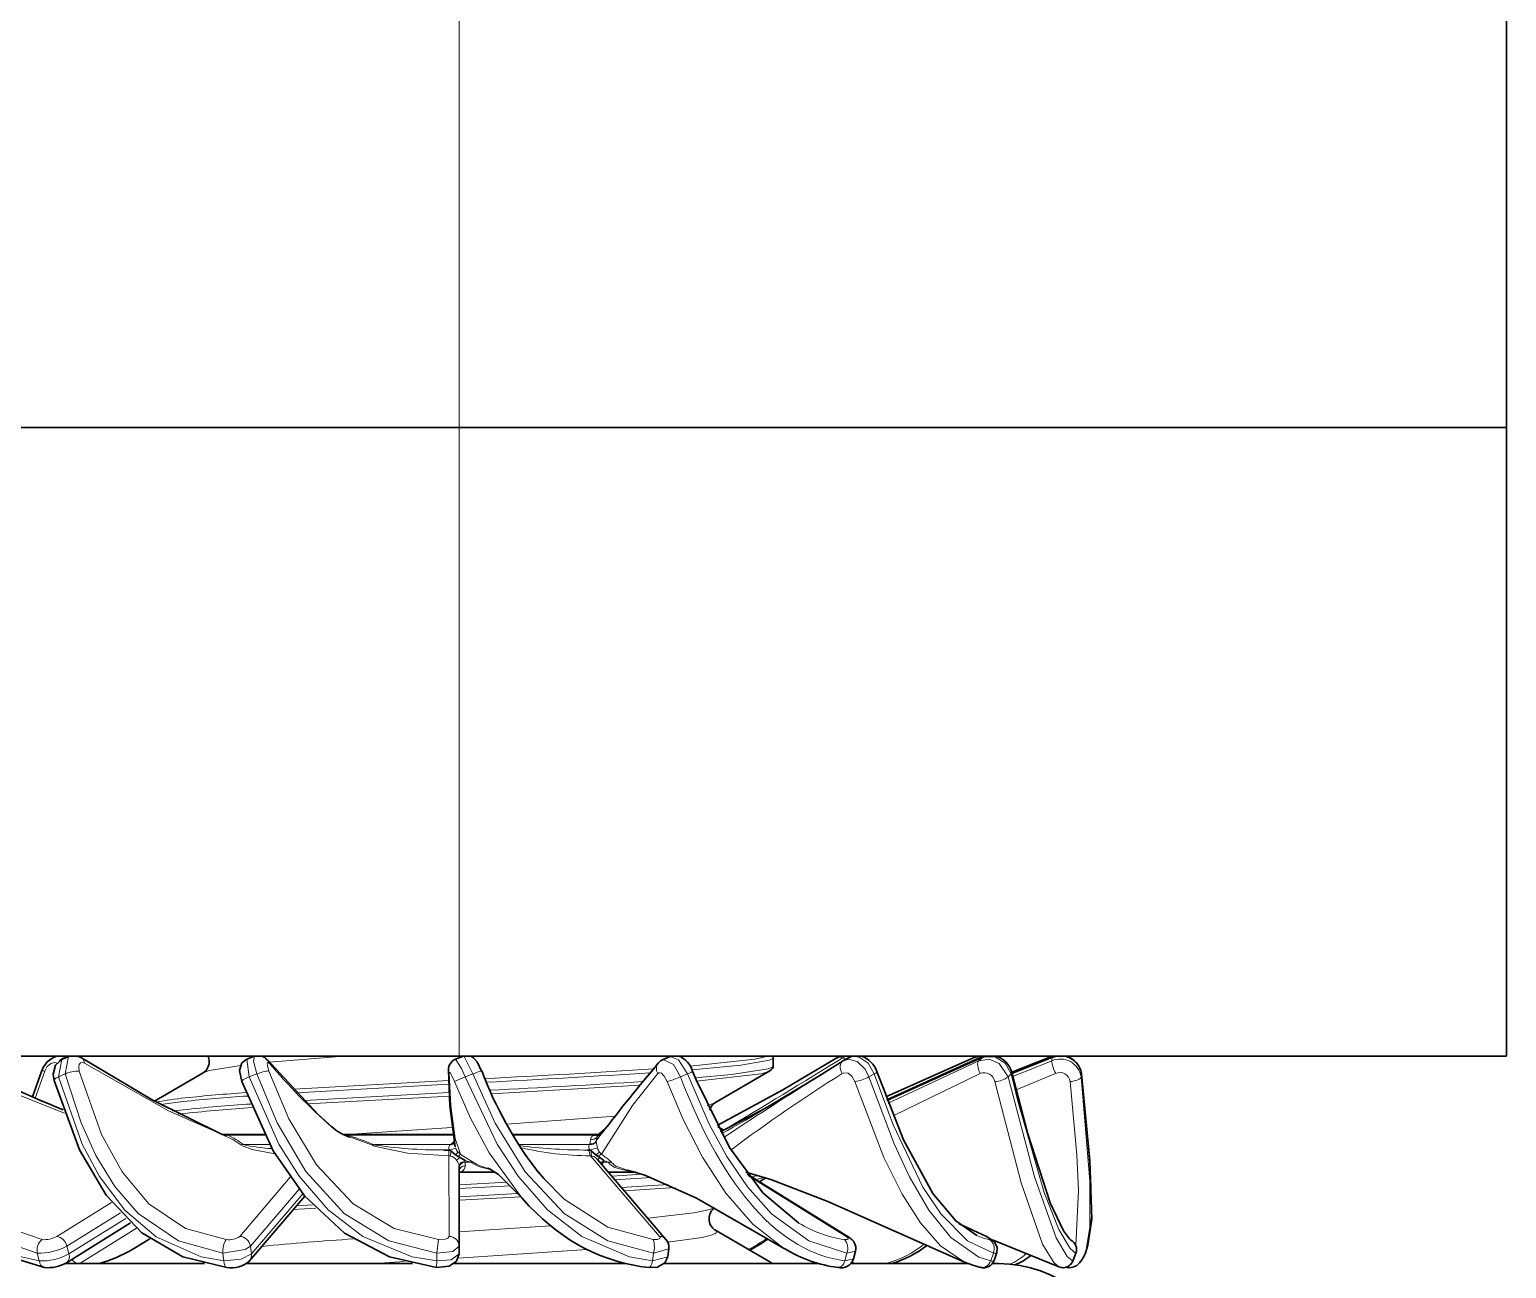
# Model space of a CAD drawing. Extents: x 315 to 857, y 212 to 651.
# Drawn here: x 451.74 to 458.79, y 451.1 to 457.01 of the extents above; entities that cross this region are included whole.
import ezdxf

# ---------------------------------------------------------------- set-up
doc = ezdxf.new("R2010")
doc.units = 0

msp = doc.modelspace()

# ---------------------------------------------------------------- linework, layer by layer
at = {"color": 7, "lineweight": 13, "ltscale": 0.075}
for p, q in [((453.792, 458.1096), (453.792, 455.1096)), ((453.792, 455.1096), (453.792, 452.1096))]:
    msp.add_line(p, q, dxfattribs=at)
at = {"color": 7, "lineweight": 35, "ltscale": 0.075}
for p, q in [((458.792, 458.1096), (458.792, 455.1096)), ((458.792, 455.1096), (458.792, 452.1096))]:
    msp.add_line(p, q, dxfattribs=at)
at = {"color": 7, "lineweight": 35}
for p, q in [((397.412, 455.1096), (453.792, 455.1096)), ((415.1243, 455.1096), (453.792, 455.1096)), ((397.412, 452.1096), (453.792, 452.1096))]:
    msp.add_line(p, q, dxfattribs=at)
at = {"color": 7, "lineweight": 35, "ltscale": 0.125}
for p, q in [((458.792, 455.1096), (453.792, 455.1096)), ((458.792, 455.1096), (453.792, 455.1096)), ((458.792, 452.1096), (453.792, 452.1096))]:
    msp.add_line(p, q, dxfattribs=at)
at = {"color": 7, "lineweight": 35, "ltscale": 0.013895}
msp.add_line((451.8709, 452.1096), (451.3151, 452.1096), dxfattribs=at)
at = {"color": 7, "lineweight": 13, "ltscale": 0.002112}
msp.add_line((451.8952, 452.0938), (451.8793, 452.0108), dxfattribs=at)
at = {"color": 7, "lineweight": 35, "ltscale": 0.000862145}
msp.add_line((451.9269, 452.1075), (451.8952, 452.0938), dxfattribs=at)
at = {"color": 7, "lineweight": 13, "ltscale": 0.002106}
msp.add_line((451.9109, 452.0247), (451.9269, 452.1075), dxfattribs=at)
at = {"color": 7, "lineweight": 35, "ltscale": 0.000449371}
msp.add_line((451.9324, 452.1096), (451.9144, 452.1096), dxfattribs=at)
at = {"color": 7, "lineweight": 35, "ltscale": 0.000395698}
for p, q in [((451.9144, 452.1096), (451.9291, 452.1037)), ((455.6696, 452.1096), (455.6549, 452.1037))]:
    msp.add_line(p, q, dxfattribs=at)
at = {"color": 7, "lineweight": 35, "ltscale": 0.015548}
msp.add_line((452.5935, 452.1096), (451.9716, 452.1096), dxfattribs=at)
at = {"color": 7, "lineweight": 35, "ltscale": 0.000487718}
for p, q in [((451.9894, 452.1017), (451.9716, 452.1096)), ((455.5946, 452.1017), (455.6124, 452.1096))]:
    msp.add_line(p, q, dxfattribs=at)
at = {"color": 7, "lineweight": 35, "ltscale": 0.010039}
msp.add_line((452.5935, 452.1096), (452.192, 452.1096), dxfattribs=at)
at = {"color": 7, "lineweight": 35, "ltscale": 0.015599}
msp.add_line((452.8159, 452.1096), (452.192, 452.1096), dxfattribs=at)
at = {"color": 7, "lineweight": 35, "ltscale": 0.000986893}
msp.add_line((452.8155, 452.1094), (452.7785, 452.0956), dxfattribs=at)
at = {"color": 7, "lineweight": 13, "ltscale": 0.00214}
msp.add_line((452.7785, 452.0956), (452.7896, 452.0108), dxfattribs=at)
at = {"color": 7, "lineweight": 35, "ltscale": 0.023562}
msp.add_line((453.792, 452.1096), (452.8495, 452.1096), dxfattribs=at)
at = {"color": 7, "lineweight": 13, "ltscale": 0.000424201}
msp.add_line((452.8846, 452.0765), (452.8767, 452.0915), dxfattribs=at)
at = {"color": 7, "lineweight": 13, "ltscale": 0.008902}
msp.add_line((452.8865, 452.0805), (453.2414, 452.1094), dxfattribs=at)
at = {"color": 7, "lineweight": 35, "ltscale": 0.000993254}
msp.add_line((453.8129, 452.1095), (453.7756, 452.0958), dxfattribs=at)
at = {"color": 7, "lineweight": 35, "ltscale": 0.000531769}
msp.add_line((453.8133, 452.1096), (453.792, 452.1096), dxfattribs=at)
at = {"color": 7, "lineweight": 35, "ltscale": 0.023902}
msp.add_line((454.8041, 452.1096), (453.8481, 452.1096), dxfattribs=at)
at = {"color": 7, "lineweight": 35, "ltscale": 0.000908734}
msp.add_line((454.8003, 452.1083), (454.7666, 452.0945), dxfattribs=at)
at = {"color": 7, "lineweight": 35, "ltscale": 0.013754}
msp.add_line((455.392, 452.1096), (454.8418, 452.1096), dxfattribs=at)
at = {"color": 7, "lineweight": 35, "ltscale": 0.002518}
msp.add_line((455.392, 452.1096), (455.2912, 452.1096), dxfattribs=at)
at = {"color": 7, "lineweight": 35, "ltscale": 0.000151602}
msp.add_line((455.2912, 452.1096), (455.292, 452.1036), dxfattribs=at)
at = {"color": 7, "lineweight": 35, "ltscale": 0.008029}
msp.add_line((455.6124, 452.1096), (455.2913, 452.1096), dxfattribs=at)
at = {"color": 7, "lineweight": 35, "ltscale": 0.000986481}
msp.add_line((455.292, 452.0641), (455.292, 452.1036), dxfattribs=at)
at = {"color": 7, "lineweight": 35, "ltscale": 0.004242}
msp.add_line((455.4814, 451.9968), (455.6249, 452.0874), dxfattribs=at)
at = {"color": 7, "lineweight": 13, "ltscale": 0.000432022}
msp.add_line((455.6233, 452.1022), (455.6391, 452.0952), dxfattribs=at)
at = {"color": 7, "lineweight": 35, "ltscale": 0.000127849}
msp.add_line((455.6294, 452.09), (455.6249, 452.0874), dxfattribs=at)
at = {"color": 7, "lineweight": 35, "ltscale": 0.000723988}
msp.add_line((455.6549, 452.1037), (455.6294, 452.09), dxfattribs=at)
at = {"color": 7, "lineweight": 35, "ltscale": 0.000456238}
msp.add_line((455.6695, 452.1096), (455.6513, 452.1096), dxfattribs=at)
at = {"color": 7, "lineweight": 35, "ltscale": 0.013888}
msp.add_line((456.2683, 452.1096), (455.7128, 452.1096), dxfattribs=at)
at = {"color": 7, "lineweight": 35, "ltscale": 0.011645}
msp.add_line((455.8287, 451.9155), (456.2545, 452.1044), dxfattribs=at)
at = {"color": 7, "lineweight": 13, "ltscale": 0.011984}
msp.add_line((456.2694, 452.1022), (455.8331, 451.9037), dxfattribs=at)
at = {"color": 7, "lineweight": 35, "ltscale": 0.012517}
msp.add_line((455.8348, 451.8994), (456.2916, 452.1044), dxfattribs=at)
at = {"color": 7, "lineweight": 13, "ltscale": 0.012428}
msp.add_line((456.2884, 452.1022), (455.8357, 451.8969), dxfattribs=at)
at = {"color": 7, "lineweight": 13, "ltscale": 0.011962}
msp.add_line((455.8402, 451.8851), (456.2734, 452.0883), dxfattribs=at)
at = {"color": 7, "lineweight": 35, "ltscale": 0.000366129}
msp.add_line((456.2545, 452.1044), (456.2683, 452.1094), dxfattribs=at)
at = {"color": 7, "lineweight": 13, "ltscale": 0.00021528}
msp.add_line((456.2694, 452.1022), (456.2767, 452.0977), dxfattribs=at)
at = {"color": 7, "lineweight": 13, "ltscale": 0.000512314}
msp.add_line((456.2884, 452.1022), (456.2734, 452.0883), dxfattribs=at)
at = {"color": 7, "lineweight": 35, "ltscale": 0.000372846}
msp.add_line((456.3056, 452.1094), (456.2916, 452.1044), dxfattribs=at)
at = {"color": 7, "lineweight": 35, "ltscale": 0.006774}
msp.add_line((456.6252, 452.1096), (456.3542, 452.1096), dxfattribs=at)
at = {"color": 7, "lineweight": 35, "ltscale": 0.00489}
msp.add_line((456.4301, 452.0333), (456.612, 452.1053), dxfattribs=at)
at = {"color": 7, "lineweight": 35, "ltscale": 0.005202}
msp.add_line((456.4315, 452.0284), (456.6248, 452.1053), dxfattribs=at)
at = {"color": 7, "lineweight": 13, "ltscale": 0.004987}
msp.add_line((456.6167, 452.1022), (456.4316, 452.0279), dxfattribs=at)
at = {"color": 7, "lineweight": 13, "ltscale": 0.005148}
msp.add_line((456.6233, 452.1022), (456.4322, 452.0255), dxfattribs=at)
at = {"color": 7, "lineweight": 13, "ltscale": 0.005026}
msp.add_line((456.435, 452.012), (456.6209, 452.0883), dxfattribs=at)
at = {"color": 7, "lineweight": 35, "ltscale": 0.000347191}
msp.add_line((456.6252, 452.1096), (456.612, 452.1053), dxfattribs=at)
at = {"color": 7, "lineweight": 13, "ltscale": 0.000142202}
msp.add_line((456.612, 452.1053), (456.6167, 452.1022), dxfattribs=at)
at = {"color": 7, "lineweight": 13, "ltscale": 0.000353578}
msp.add_line((456.6233, 452.1022), (456.6209, 452.0883), dxfattribs=at)
at = {"color": 7, "lineweight": 13, "ltscale": 8.59823e-05}
msp.add_line((456.6248, 452.1053), (456.6233, 452.1022), dxfattribs=at)
at = {"color": 7, "lineweight": 35, "ltscale": 0.00035033}
msp.add_line((456.6382, 452.1096), (456.6248, 452.1053), dxfattribs=at)
at = {"color": 7, "lineweight": 35, "ltscale": 0.052785}
msp.add_line((458.792, 452.1096), (456.6806, 452.1096), dxfattribs=at)
at = {"color": 7, "lineweight": 35, "ltscale": 0.003206}
msp.add_line((451.7552, 451.9155), (451.7981, 452.0363), dxfattribs=at)
at = {"color": 7, "lineweight": 13, "ltscale": 0.003414}
msp.add_line((451.7678, 451.9101), (451.8141, 452.0385), dxfattribs=at)
at = {"color": 7, "lineweight": 13, "ltscale": 0.000863501}
msp.add_line((451.9109, 452.0247), (451.8793, 452.0108), dxfattribs=at)
at = {"color": 7, "lineweight": 35, "ltscale": 0.006714}
msp.add_line((452.338, 451.8954), (452.5703, 452.0302), dxfattribs=at)
at = {"color": 7, "lineweight": 13, "ltscale": 0.000979231}
msp.add_line((452.8262, 452.0247), (452.7896, 452.0108), dxfattribs=at)
at = {"color": 7, "lineweight": 13, "ltscale": 0.000417403}
msp.add_line((453.7418, 452.0438), (453.7454, 452.0275), dxfattribs=at)
at = {"color": 7, "lineweight": 13, "ltscale": 0.001392}
msp.add_line((453.8207, 452.0108), (453.7697, 451.9884), dxfattribs=at)
at = {"color": 7, "lineweight": 13, "ltscale": 0.000992786}
msp.add_line((453.8579, 452.0247), (453.8207, 452.0108), dxfattribs=at)
at = {"color": 7, "lineweight": 13, "ltscale": 0.000902737}
msp.add_line((454.8817, 452.0247), (454.8484, 452.0108), dxfattribs=at)
at = {"color": 7, "lineweight": 35, "ltscale": 0.007572}
msp.add_line((455.2756, 452.0395), (455.0137, 451.8875), dxfattribs=at)
at = {"color": 7, "lineweight": 13, "ltscale": 0.000723919}
msp.add_line((455.774, 452.0247), (455.7487, 452.0108), dxfattribs=at)
at = {"color": 7, "lineweight": 13, "ltscale": 0.011574}
msp.add_line((455.8636, 451.8254), (456.2801, 452.0275), dxfattribs=at)
at = {"color": 7, "lineweight": 13, "ltscale": 0.000501773}
msp.add_line((456.4273, 452.0247), (456.4129, 452.0108), dxfattribs=at)
at = {"color": 7, "lineweight": 13, "ltscale": 0.005109}
msp.add_line((456.4512, 451.9486), (456.6397, 452.0275), dxfattribs=at)
at = {"color": 7, "lineweight": 13, "ltscale": 0.000352029}
msp.add_line((456.7627, 452.0247), (456.761, 452.0108), dxfattribs=at)
at = {"color": 7, "lineweight": 13, "ltscale": 0.018528}
msp.add_line((453.7432, 451.9933), (453.0033, 451.9515), dxfattribs=at)
at = {"color": 7, "lineweight": 13, "ltscale": 0.018167}
msp.add_line((453.7438, 451.976), (453.0182, 451.9354), dxfattribs=at)
at = {"color": 7, "lineweight": 13, "ltscale": 0.017764}
msp.add_line((454.6553, 451.971), (453.946, 451.9301), dxfattribs=at)
at = {"color": 7, "lineweight": 13, "ltscale": 0.002731}
msp.add_line((452.4756, 451.8933), (452.3673, 451.8788), dxfattribs=at)
at = {"color": 7, "lineweight": 13, "ltscale": 0.017326}
msp.add_line((453.7453, 451.9367), (453.0533, 451.8982), dxfattribs=at)
at = {"color": 7, "lineweight": 13, "ltscale": 0.016945}
msp.add_line((453.746, 451.9194), (453.0693, 451.8815), dxfattribs=at)
at = {"color": 7, "lineweight": 13, "ltscale": 0.001308}
msp.add_line((452.4756, 451.8539), (452.4237, 451.8478), dxfattribs=at)
at = {"color": 7, "lineweight": 13, "ltscale": 0.000836472}
msp.add_line((452.4848, 451.8367), (452.4516, 451.8328), dxfattribs=at)
at = {"color": 7, "lineweight": 13, "ltscale": 0.012999}
msp.add_line((454.0179, 451.786), (454.5365, 451.8231), dxfattribs=at)
at = {"color": 7, "lineweight": 35, "ltscale": 8.36454e-05}
msp.add_line((452.6637, 451.7354), (452.6605, 451.7362), dxfattribs=at)
at = {"color": 7, "lineweight": 13, "ltscale": 0.000254283}
msp.add_line((452.6699, 451.7318), (452.6607, 451.7361), dxfattribs=at)
at = {"color": 7, "lineweight": 35, "ltscale": 0.005003}
msp.add_line((452.6632, 451.7356), (452.8633, 451.7356), dxfattribs=at)
at = {"color": 7, "lineweight": 13, "ltscale": 0.000325571}
msp.add_line((452.6764, 451.7348), (452.6634, 451.7355), dxfattribs=at)
at = {"color": 7, "lineweight": 13, "ltscale": 0.000288735}
msp.add_line((452.6877, 451.7328), (452.6764, 451.7348), dxfattribs=at)
at = {"color": 7, "lineweight": 13, "ltscale": 0.004425}
msp.add_line((452.6877, 451.7328), (452.8647, 451.7328), dxfattribs=at)
at = {"color": 7, "lineweight": 35, "ltscale": 0.013058}
msp.add_line((453.2393, 451.7356), (453.7616, 451.7356), dxfattribs=at)
at = {"color": 7, "lineweight": 13, "ltscale": 0.000403508}
msp.add_line((453.256, 451.7328), (453.24, 451.7348), dxfattribs=at)
at = {"color": 7, "lineweight": 13, "ltscale": 0.012652}
msp.add_line((453.256, 451.7328), (453.7621, 451.7328), dxfattribs=at)
at = {"color": 7, "lineweight": 13, "ltscale": 0.012553}
msp.add_line((453.2561, 451.7354), (453.7571, 451.7691), dxfattribs=at)
at = {"color": 7, "lineweight": 35, "ltscale": 0.009224}
msp.add_line((454.0466, 451.7356), (454.4156, 451.7356), dxfattribs=at)
at = {"color": 7, "lineweight": 13, "ltscale": 0.009633}
msp.add_line((454.0483, 451.7328), (454.4336, 451.7328), dxfattribs=at)
at = {"color": 7, "lineweight": 35, "ltscale": 0.000991821}
msp.add_line((454.4156, 451.7356), (454.4553, 451.7356), dxfattribs=at)
at = {"color": 7, "lineweight": 13, "ltscale": 0.000276973}
msp.add_line((454.4336, 451.7328), (454.4252, 451.7256), dxfattribs=at)
at = {"color": 7, "lineweight": 13, "ltscale": 0.000537223}
msp.add_line((454.455, 451.7354), (454.4336, 451.7328), dxfattribs=at)
at = {"color": 7, "lineweight": 13, "ltscale": 0.001134}
msp.add_line((454.4467, 451.7051), (454.4737, 451.7415), dxfattribs=at)
at = {"color": 7, "lineweight": 13, "ltscale": 0.001573}
msp.add_line((454.4952, 451.7697), (454.4506, 451.7253), dxfattribs=at)
at = {"color": 7, "lineweight": 13, "ltscale": 0.000120402}
msp.add_line((454.4542, 451.7347), (454.4506, 451.7314), dxfattribs=at)
at = {"color": 7, "lineweight": 13, "ltscale": 0.000154877}
msp.add_line((454.4506, 451.7253), (454.4506, 451.7314), dxfattribs=at)
at = {"color": 7, "lineweight": 35, "ltscale": 0.000818108}
msp.add_line((455.0555, 451.756), (455.0272, 451.7724), dxfattribs=at)
at = {"color": 7, "lineweight": 13, "ltscale": 0.000265548}
msp.add_line((452.7611, 451.6877), (452.7506, 451.6861), dxfattribs=at)
at = {"color": 7, "lineweight": 13, "ltscale": 0.003185}
msp.add_line((452.8885, 451.6877), (452.7611, 451.6877), dxfattribs=at)
at = {"color": 7, "lineweight": 13, "ltscale": 0.000222666}
msp.add_line((453.3824, 451.6877), (453.3736, 451.6861), dxfattribs=at)
at = {"color": 7, "lineweight": 13, "ltscale": 0.009238}
msp.add_line((453.7519, 451.6877), (453.3824, 451.6877), dxfattribs=at)
at = {"color": 7, "lineweight": 13, "ltscale": 0.000110637}
msp.add_line((453.7201, 451.6615), (453.7157, 451.6615), dxfattribs=at)
at = {"color": 7, "lineweight": 35, "ltscale": 0.000583649}
msp.add_line((453.7434, 451.6606), (453.7201, 451.6606), dxfattribs=at)
at = {"color": 7, "lineweight": 13, "ltscale": 0.000682532}
msp.add_line((453.7434, 451.6612), (453.7424, 451.6339), dxfattribs=at)
at = {"color": 7, "lineweight": 35, "ltscale": 0.0001091}
msp.add_line((453.7478, 451.6606), (453.7434, 451.6606), dxfattribs=at)
at = {"color": 7, "lineweight": 13, "ltscale": 0.000733942}
msp.add_line((453.7478, 451.6606), (453.7752, 451.6711), dxfattribs=at)
at = {"color": 7, "lineweight": 35, "ltscale": 0.000199297}
msp.add_line((453.7547, 451.656), (453.7482, 451.6607), dxfattribs=at)
at = {"color": 7, "lineweight": 13, "ltscale": 0.000166721}
msp.add_line((453.7519, 451.6877), (453.7567, 451.6924), dxfattribs=at)
at = {"color": 7, "lineweight": 13, "ltscale": 0.00037083}
msp.add_line((453.7567, 451.6924), (453.7675, 451.7025), dxfattribs=at)
at = {"color": 7, "lineweight": 13, "ltscale": 0.000321676}
msp.add_line((453.7567, 451.6924), (453.7695, 451.6931), dxfattribs=at)
at = {"color": 7, "lineweight": 13, "ltscale": 0.008475}
msp.add_line((454.0761, 451.6877), (454.4152, 451.6877), dxfattribs=at)
at = {"color": 7, "lineweight": 13, "ltscale": 0.000457815}
msp.add_line((454.405, 451.6613), (454.3867, 451.6615), dxfattribs=at)
at = {"color": 7, "lineweight": 35, "ltscale": 0.000201416}
msp.add_line((454.405, 451.6606), (454.4131, 451.6606), dxfattribs=at)
at = {"color": 7, "lineweight": 35, "ltscale": 0.00010376}
msp.add_line((454.4131, 451.6606), (454.4172, 451.6606), dxfattribs=at)
at = {"color": 7, "lineweight": 13, "ltscale": 0.000119536}
msp.add_line((454.4152, 451.6877), (454.4163, 451.6924), dxfattribs=at)
at = {"color": 7, "lineweight": 13, "ltscale": 0.000493463}
msp.add_line((454.4163, 451.6924), (454.4202, 451.7117), dxfattribs=at)
at = {"color": 7, "lineweight": 35, "ltscale": 0.000195008}
msp.add_line((454.4239, 451.656), (454.4176, 451.6607), dxfattribs=at)
at = {"color": 7, "lineweight": 13, "ltscale": 0.000513215}
msp.add_line((454.4467, 451.7051), (454.4506, 451.7253), dxfattribs=at)
at = {"color": 7, "lineweight": 13, "ltscale": 4.80652e-05}
msp.add_line((454.4467, 451.7032), (454.4467, 451.7051), dxfattribs=at)
at = {"color": 7, "lineweight": 13, "ltscale": 0.000817419}
msp.add_line((454.4529, 451.6711), (454.4467, 451.7032), dxfattribs=at)
at = {"color": 7, "lineweight": 13, "ltscale": 0.009603}
msp.add_line((453.7441, 451.2498), (453.7424, 451.6339), dxfattribs=at)
at = {"color": 7, "lineweight": 13, "ltscale": 0.000192686}
msp.add_line((453.7424, 451.6339), (453.7501, 451.6331), dxfattribs=at)
at = {"color": 7, "lineweight": 13, "ltscale": 0.000585033}
msp.add_line((453.7547, 451.656), (453.7501, 451.6331), dxfattribs=at)
at = {"color": 7, "lineweight": 35, "ltscale": 0.000662006}
msp.add_line((453.7547, 451.656), (453.7753, 451.6394), dxfattribs=at)
at = {"color": 7, "lineweight": 13, "ltscale": 0.000418649}
msp.add_line((453.7753, 451.6394), (453.7872, 451.6512), dxfattribs=at)
at = {"color": 7, "lineweight": 35, "ltscale": 0.000382836}
msp.add_line((453.7753, 451.6394), (453.7879, 451.6307), dxfattribs=at)
at = {"color": 7, "lineweight": 13, "ltscale": 0.000525011}
msp.add_line((453.7969, 451.6258), (453.7803, 451.6128), dxfattribs=at)
at = {"color": 7, "lineweight": 13, "ltscale": 0.00035937}
msp.add_line((453.798, 451.6416), (453.7872, 451.6512), dxfattribs=at)
at = {"color": 7, "lineweight": 13, "ltscale": 0.000370909}
msp.add_line((453.7879, 451.6307), (453.798, 451.6416), dxfattribs=at)
at = {"color": 7, "lineweight": 35, "ltscale": 0.000237353}
msp.add_line((453.7962, 451.6261), (453.7879, 451.6307), dxfattribs=at)
at = {"color": 7, "lineweight": 35, "ltscale": 0.000701842}
msp.add_line((453.7969, 451.6258), (453.821, 451.6113), dxfattribs=at)
at = {"color": 7, "lineweight": 13, "ltscale": 0.0002656}
msp.add_line((453.8069, 451.6359), (453.798, 451.6416), dxfattribs=at)
at = {"color": 7, "lineweight": 13, "ltscale": 0.001528}
msp.add_line((453.8588, 451.6035), (453.8069, 451.6359), dxfattribs=at)
at = {"color": 7, "lineweight": 13, "ltscale": 0.000665593}
msp.add_line((453.8465, 451.6035), (453.821, 451.6113), dxfattribs=at)
at = {"color": 7, "lineweight": 13, "ltscale": 9.75847e-05}
msp.add_line((453.821, 451.6113), (453.8217, 451.6075), dxfattribs=at)
at = {"color": 7, "lineweight": 13, "ltscale": 9.92085e-05}
msp.add_line((453.8218, 451.6035), (453.8217, 451.6075), dxfattribs=at)
at = {"color": 7, "lineweight": 13, "ltscale": 0.000617218}
msp.add_line((453.8218, 451.6035), (453.8465, 451.6035), dxfattribs=at)
at = {"color": 7, "lineweight": 13, "ltscale": 0.000405884}
msp.add_line((453.8218, 451.6035), (453.8218, 451.5873), dxfattribs=at)
at = {"color": 7, "lineweight": 13, "ltscale": 0.000308228}
msp.add_line((453.8465, 451.6035), (453.8588, 451.6035), dxfattribs=at)
at = {"color": 7, "lineweight": 13, "ltscale": 0.012672}
msp.add_line((454.7494, 451.2498), (454.4186, 451.6339), dxfattribs=at)
at = {"color": 7, "lineweight": 13, "ltscale": 0.000185105}
msp.add_line((454.4186, 451.6339), (454.426, 451.6331), dxfattribs=at)
at = {"color": 7, "lineweight": 35, "ltscale": 0.00065608}
msp.add_line((454.4239, 451.656), (454.4442, 451.6394), dxfattribs=at)
at = {"color": 7, "lineweight": 13, "ltscale": 0.000554212}
msp.add_line((454.4442, 451.6394), (454.463, 451.6512), dxfattribs=at)
at = {"color": 7, "lineweight": 35, "ltscale": 0.000364842}
msp.add_line((454.4442, 451.6394), (454.4559, 451.6307), dxfattribs=at)
at = {"color": 7, "lineweight": 35, "ltscale": 0.012537}
msp.add_line((454.7794, 451.2355), (454.453, 451.6163), dxfattribs=at)
at = {"color": 7, "lineweight": 35, "ltscale": 0.000217625}
msp.add_line((454.4633, 451.6261), (454.4559, 451.6307), dxfattribs=at)
at = {"color": 7, "lineweight": 13, "ltscale": 0.000326582}
msp.add_line((454.4719, 451.6416), (454.463, 451.6512), dxfattribs=at)
at = {"color": 7, "lineweight": 35, "ltscale": 0.000612081}
msp.add_line((454.4639, 451.6258), (454.4836, 451.6113), dxfattribs=at)
at = {"color": 7, "lineweight": 13, "ltscale": 0.000354324}
msp.add_line((454.4809, 451.6035), (454.4673, 451.5997), dxfattribs=at)
at = {"color": 7, "lineweight": 13, "ltscale": 0.000245407}
msp.add_line((454.4799, 451.6359), (454.4719, 451.6416), dxfattribs=at)
at = {"color": 7, "lineweight": 13, "ltscale": 0.000329152}
msp.add_line((454.4809, 451.6035), (454.4731, 451.5929), dxfattribs=at)
at = {"color": 7, "lineweight": 13, "ltscale": 0.000111931}
msp.add_line((454.4809, 451.6035), (454.483, 451.6075), dxfattribs=at)
at = {"color": 7, "lineweight": 13, "ltscale": 0.000575256}
msp.add_line((454.4809, 451.6035), (454.5039, 451.6035), dxfattribs=at)
at = {"color": 7, "lineweight": 13, "ltscale": 9.77188e-05}
msp.add_line((454.4837, 451.6113), (454.483, 451.6075), dxfattribs=at)
at = {"color": 7, "lineweight": 13, "ltscale": 0.000542227}
msp.add_line((454.5039, 451.6035), (454.4837, 451.6113), dxfattribs=at)
at = {"color": 7, "lineweight": 13, "ltscale": 0.000365449}
msp.add_line((454.5039, 451.6035), (454.5186, 451.6035), dxfattribs=at)
at = {"color": 7, "lineweight": 13, "ltscale": 0.00927}
msp.add_line((452.7446, 451.2498), (452.9853, 451.5318), dxfattribs=at)
at = {"color": 7, "lineweight": 35, "ltscale": 0.009522}
msp.add_line((453.792, 451.2034), (453.792, 451.5843), dxfattribs=at)
at = {"color": 7, "lineweight": 13, "ltscale": 0.000316775}
msp.add_line((453.8046, 451.5584), (453.792, 451.558), dxfattribs=at)
at = {"color": 7, "lineweight": 13, "ltscale": 0.000323234}
msp.add_line((453.792, 451.5557), (453.8046, 451.5584), dxfattribs=at)
at = {"color": 7, "lineweight": 35, "ltscale": 0.004364}
msp.add_line((453.792, 451.5556), (453.9666, 451.5556), dxfattribs=at)
at = {"color": 7, "lineweight": 13, "ltscale": 0.003934}
msp.add_line((453.8046, 451.5584), (453.962, 451.5584), dxfattribs=at)
at = {"color": 7, "lineweight": 35, "ltscale": 0.00101}
msp.add_line((454.1963, 451.5265), (454.1702, 451.5573), dxfattribs=at)
at = {"color": 7, "lineweight": 13, "ltscale": 0.002763}
msp.add_line((454.5027, 451.5584), (454.6133, 451.5584), dxfattribs=at)
at = {"color": 7, "lineweight": 35, "ltscale": 0.00331}
msp.add_line((454.5051, 451.5556), (454.6375, 451.5556), dxfattribs=at)
at = {"color": 7, "lineweight": 13, "ltscale": 0.003687}
msp.add_line((454.6686, 451.5459), (454.5215, 451.5366), dxfattribs=at)
at = {"color": 7, "lineweight": 13, "ltscale": 0.004375}
msp.add_line((454.7105, 451.531), (454.5359, 451.5198), dxfattribs=at)
at = {"color": 7, "lineweight": 13, "ltscale": 0.000492427}
msp.add_line((454.6329, 451.5571), (454.6133, 451.5584), dxfattribs=at)
at = {"color": 7, "lineweight": 35, "ltscale": 0.014263}
msp.add_line((455.6523, 451.2457), (455.1676, 451.5468), dxfattribs=at)
at = {"color": 7, "lineweight": 13, "ltscale": 0.013687}
msp.add_line((455.6392, 451.2498), (455.174, 451.5384), dxfattribs=at)
at = {"color": 7, "lineweight": 13, "ltscale": 0.000883659}
msp.add_line((455.2215, 451.5397), (455.1866, 451.5341), dxfattribs=at)
at = {"color": 7, "lineweight": 13, "ltscale": 0.001101}
msp.add_line((455.2512, 451.5306), (455.2081, 451.5217), dxfattribs=at)
at = {"color": 7, "lineweight": 35, "ltscale": 0.000903837}
msp.add_line((455.2571, 451.5287), (455.2259, 451.5106), dxfattribs=at)
at = {"color": 7, "lineweight": 13, "ltscale": 0.008928}
msp.add_line((452.7959, 451.2034), (453.0282, 451.4746), dxfattribs=at)
at = {"color": 7, "lineweight": 13, "ltscale": 0.009426}
msp.add_line((453.0462, 451.4525), (452.801, 451.1661), dxfattribs=at)
at = {"color": 7, "lineweight": 13, "ltscale": 0.005728}
msp.add_line((454.0216, 451.5082), (453.7928, 451.4959), dxfattribs=at)
at = {"color": 7, "lineweight": 13, "ltscale": 0.006143}
msp.add_line((454.0382, 451.4916), (453.7928, 451.4786), dxfattribs=at)
at = {"color": 7, "lineweight": 13, "ltscale": 0.00702}
msp.add_line((454.0732, 451.4542), (453.7928, 451.4392), dxfattribs=at)
at = {"color": 7, "lineweight": 13, "ltscale": 0.005596}
msp.add_line((454.7913, 451.4972), (454.5679, 451.4824), dxfattribs=at)
at = {"color": 7, "lineweight": 13, "ltscale": 0.006042}
msp.add_line((454.8229, 451.4826), (454.5818, 451.4663), dxfattribs=at)
at = {"color": 7, "lineweight": 13, "ltscale": 0.00768}
msp.add_line((451.8715, 451.2498), (452.1323, 451.4121), dxfattribs=at)
at = {"color": 7, "lineweight": 35, "ltscale": 0.010164}
msp.add_line((453.0556, 451.4414), (452.7911, 451.1327), dxfattribs=at)
at = {"color": 7, "lineweight": 13, "ltscale": 0.002691}
msp.add_line((453.108, 451.3839), (453.0005, 451.3773), dxfattribs=at)
at = {"color": 7, "lineweight": 13, "ltscale": 0.00189}
msp.add_line((453.092, 451.4005), (453.0166, 451.3959), dxfattribs=at)
at = {"color": 7, "lineweight": 13, "ltscale": 0.007387}
msp.add_line((454.0879, 451.4377), (453.7928, 451.4219), dxfattribs=at)
at = {"color": 7, "lineweight": 35, "ltscale": 0.001347}
msp.add_line((454.0909, 451.4343), (454.1273, 451.3945), dxfattribs=at)
at = {"color": 7, "lineweight": 35, "ltscale": 0.008998}
msp.add_line((452.2232, 451.3137), (451.9175, 451.1237), dxfattribs=at)
at = {"color": 7, "lineweight": 13, "ltscale": 0.007522}
msp.add_line((451.92, 451.2034), (452.1756, 451.3622), dxfattribs=at)
at = {"color": 7, "lineweight": 13, "ltscale": 0.008003}
msp.add_line((452.2013, 451.3351), (451.9294, 451.1661), dxfattribs=at)
at = {"color": 7, "lineweight": 35, "ltscale": 0.003623}
msp.add_line((456.3105, 451.2486), (456.1789, 451.3093), dxfattribs=at)
at = {"color": 7, "lineweight": 13, "ltscale": 0.003448}
msp.add_line((456.3062, 451.2498), (456.1809, 451.3076), dxfattribs=at)
at = {"color": 7, "lineweight": 13, "ltscale": 0.007965}
msp.add_line((452.2518, 451.2881), (451.9812, 451.1198), dxfattribs=at)
at = {"color": 7, "lineweight": 35, "ltscale": 0.002151}
msp.add_line((452.2427, 451.1935), (452.3165, 451.2378), dxfattribs=at)
at = {"color": 7, "lineweight": 13, "ltscale": 0.001622}
msp.add_line((453.6935, 451.2344), (453.6859, 451.17), dxfattribs=at)
at = {"color": 7, "lineweight": 13, "ltscale": 0.010942}
msp.add_line((453.792, 451.2714), (454.2287, 451.3002), dxfattribs=at)
at = {"color": 7, "lineweight": 35, "ltscale": 0.00757}
msp.add_line((455.2756, 451.1282), (455.0137, 451.2802), dxfattribs=at)
at = {"color": 7, "lineweight": 13, "ltscale": 0.000342669}
msp.add_line((455.6392, 451.2498), (455.6523, 451.2457), dxfattribs=at)
at = {"color": 7, "lineweight": 13, "ltscale": 0.000968563}
msp.add_line((451.7881, 451.1325), (451.7783, 451.17), dxfattribs=at)
at = {"color": 7, "lineweight": 13, "ltscale": 0.00096073}
msp.add_line((451.9294, 451.1661), (451.92, 451.2034), dxfattribs=at)
at = {"color": 7, "lineweight": 35, "ltscale": 0.000257631}
for p, q in [((452.2427, 451.1935), (452.2339, 451.1883)), ((455.3412, 451.1935), (455.3501, 451.1883))]:
    msp.add_line(p, q, dxfattribs=at)
at = {"color": 7, "lineweight": 13, "ltscale": 0.000947012}
msp.add_line((452.6696, 451.1325), (452.6641, 451.17), dxfattribs=at)
at = {"color": 7, "lineweight": 13, "ltscale": 0.000940016}
msp.add_line((452.801, 451.1661), (452.7959, 451.2034), dxfattribs=at)
at = {"color": 7, "lineweight": 13, "ltscale": 0.000936979}
msp.add_line((453.6864, 451.1325), (453.6859, 451.17), dxfattribs=at)
at = {"color": 7, "lineweight": 13, "ltscale": 0.015372}
msp.add_line((453.7882, 451.1461), (454.4017, 451.1877), dxfattribs=at)
at = {"color": 7, "lineweight": 35, "ltscale": 0.000931549}
msp.add_line((453.792, 451.1661), (453.792, 451.2034), dxfattribs=at)
at = {"color": 7, "lineweight": 13, "ltscale": 0.000943761}
msp.add_line((454.716, 451.1325), (454.7206, 451.17), dxfattribs=at)
at = {"color": 7, "lineweight": 13, "ltscale": 0.001884}
msp.add_line((454.7206, 451.17), (454.7932, 451.1901), dxfattribs=at)
at = {"color": 7, "lineweight": 35, "ltscale": 0.000939914}
msp.add_line((454.7881, 451.1529), (454.7932, 451.1901), dxfattribs=at)
at = {"color": 7, "lineweight": 13, "ltscale": 0.000963723}
msp.add_line((455.6341, 451.1325), (455.6432, 451.17), dxfattribs=at)
at = {"color": 7, "lineweight": 13, "ltscale": 0.001057}
msp.add_line((455.6432, 451.17), (455.6844, 451.1793), dxfattribs=at)
at = {"color": 7, "lineweight": 35, "ltscale": 0.000961656}
msp.add_line((455.675, 451.142), (455.6844, 451.1793), dxfattribs=at)
at = {"color": 7, "lineweight": 13, "ltscale": 0.000987247}
msp.add_line((456.33, 451.1325), (456.3425, 451.17), dxfattribs=at)
at = {"color": 7, "lineweight": 35, "ltscale": 0.008546}
msp.add_line((456.6547, 451.1046), (456.3378, 451.233), dxfattribs=at)
at = {"color": 7, "lineweight": 35, "ltscale": 0.000985576}
msp.add_line((456.3464, 451.135), (456.3591, 451.1723), dxfattribs=at)
at = {"color": 7, "lineweight": 13, "ltscale": 0.001003}
msp.add_line((456.7198, 451.1325), (456.7342, 451.17), dxfattribs=at)
at = {"color": 7, "lineweight": 35, "ltscale": 0.001002}
msp.add_line((456.7222, 451.1321), (456.7367, 451.1695), dxfattribs=at)
at = {"color": 7, "lineweight": 13, "ltscale": 6.2398e-05}
msp.add_line((456.7342, 451.17), (456.7367, 451.1695), dxfattribs=at)
at = {"color": 7, "lineweight": 35, "ltscale": 0.000807506}
msp.add_line((456.7837, 451.1766), (456.7939, 451.2073), dxfattribs=at)
at = {"color": 7, "lineweight": 35, "ltscale": 0.016637}
msp.add_line((452.5763, 451.1197), (451.9108, 451.1197), dxfattribs=at)
at = {"color": 7, "lineweight": 35, "ltscale": 0.019843}
msp.add_line((453.5697, 451.1197), (452.776, 451.1197), dxfattribs=at)
at = {"color": 7, "lineweight": 13, "ltscale": 0.003582}
msp.add_line((453.3882, 451.1197), (453.5312, 451.1293), dxfattribs=at)
at = {"color": 7, "lineweight": 13, "ltscale": 0.000788781}
msp.add_line((453.6864, 451.1325), (453.6841, 451.101), dxfattribs=at)
at = {"color": 7, "lineweight": 35, "ltscale": 0.020493}
msp.add_line((454.5886, 451.1197), (453.7689, 451.1197), dxfattribs=at)
at = {"color": 7, "lineweight": 13, "ltscale": 0.001866}
msp.add_line((454.788, 451.1521), (454.716, 451.1325), dxfattribs=at)
at = {"color": 7, "lineweight": 35, "ltscale": 0.018459}
msp.add_line((455.5096, 451.1197), (454.7712, 451.1197), dxfattribs=at)
at = {"color": 7, "lineweight": 35, "ltscale": 0.000339851}
msp.add_line((455.2756, 451.1282), (455.2861, 451.1196), dxfattribs=at)
at = {"color": 7, "lineweight": 13, "ltscale": 0.001048}
msp.add_line((455.675, 451.142), (455.6341, 451.1325), dxfattribs=at)
at = {"color": 7, "lineweight": 35, "ltscale": 0.008212}
msp.add_line((455.9914, 451.1197), (455.6629, 451.1197), dxfattribs=at)
at = {"color": 7, "lineweight": 13, "ltscale": 0.000390611}
msp.add_line((455.6692, 451.128), (455.6825, 451.1198), dxfattribs=at)
at = {"color": 7, "lineweight": 35, "ltscale": 0.00575}
msp.add_line((456.2214, 451.1197), (455.9914, 451.1197), dxfattribs=at)
at = {"color": 7, "lineweight": 35, "ltscale": 0.001059}
msp.add_line((456.2047, 451.1268), (456.2443, 451.1117), dxfattribs=at)
at = {"color": 7, "lineweight": 35, "ltscale": 0.000948113}
msp.add_line((456.2443, 451.1117), (456.2809, 451.1019), dxfattribs=at)
at = {"color": 7, "lineweight": 35, "ltscale": 0.000727844}
msp.add_line((456.3674, 451.1197), (456.3383, 451.1197), dxfattribs=at)
at = {"color": 7, "lineweight": 13, "ltscale": 3.17973e-05}
msp.add_line((456.6567, 451.1039), (456.6556, 451.1045), dxfattribs=at)
at = {"color": 7, "lineweight": 13, "ltscale": 6.04602e-05}
msp.add_line((456.7222, 451.1321), (456.7198, 451.1325), dxfattribs=at)
at = {"color": 7, "lineweight": 13}
for points in [[(451.8141, 452.0385), (451.8257, 452.0597), (451.8425, 452.0744), (451.8611, 452.08), (451.8754, 452.0765)], [(451.9785, 452.0385), (451.9761, 452.061), (451.9782, 452.0699), (451.9843, 452.0779), (451.993, 452.08), (452.0032, 452.0765)], [(452.8262, 452.0247), (452.8109, 452.0865), (452.8155, 452.1094)], [(452.8841, 452.0385), (452.8769, 452.0653), (452.8762, 452.0746), (452.877, 452.0785), (452.8779, 452.0796), (452.8795, 452.08), (452.881, 452.0796), (452.8846, 452.0765)], [(453.7756, 452.0958), (453.8041, 452.0506), (453.8207, 452.0108)], [(453.8579, 452.0247), (453.8168, 452.1077), (453.8129, 452.1095)], [(454.7666, 452.0945), (454.8151, 452.0695), (454.8484, 452.0108)], [(454.8817, 452.0247), (454.8394, 452.093), (454.8003, 452.1083)], [(455.267, 452.1096), (455.2039, 452.095), (454.8953, 452.0622)], [(455.292, 452.1036), (455.2918, 452.1022), (455.29, 452.0994), (455.2864, 452.0967), (455.274, 452.0912), (455.1368, 452.067), (454.9041, 452.045)], [(455.6265, 452.0883), (455.6513, 452.0959), (455.6924, 452.0842), (455.7304, 452.0476), (455.7487, 452.0108)], [(455.774, 452.0247), (455.7442, 452.076), (455.7026, 452.1052), (455.6749, 452.1094), (455.6524, 452.1022)], [(456.2734, 452.0883), (456.3224, 452.0949), (456.3708, 452.0743), (456.4129, 452.0108)], [(456.4273, 452.0247), (456.3989, 452.0759), (456.3524, 452.105), (456.302, 452.107), (456.2884, 452.1022)], [(451.1998, 452.0108), (451.2717, 451.6907), (451.3296, 451.5346), (451.418, 451.3747), (451.5332, 451.2463), (451.7037, 451.1516), (451.7881, 451.1325)], [(451.7783, 451.17), (451.6098, 451.2288), (451.463, 451.3589), (451.3801, 451.4883), (451.3167, 451.6349), (451.2701, 451.7881), (451.2226, 452.0247)], [(451.8021, 451.2344), (451.6487, 451.2874), (451.5163, 451.4052), (451.4236, 451.5591), (451.3766, 451.6763), (451.312, 451.9217), (451.2916, 452.0385)], [(451.8793, 452.0108), (451.9932, 451.6903), (452.0756, 451.5358), (452.1967, 451.3753), (452.3456, 451.248), (452.5612, 451.1525), (452.6696, 451.1325)], [(452.6641, 451.17), (452.4521, 451.2289), (452.2606, 451.3594), (452.1488, 451.4879), (452.0583, 451.6352), (451.9874, 451.791), (451.9109, 452.0247)], [(452.6808, 451.2344), (452.4866, 451.2875), (452.3115, 451.4055), (452.1836, 451.558), (452.0851, 451.7366), (451.9785, 452.0385)], [(452.0032, 452.0765), (452.4044, 451.8494), (452.6607, 451.7361)], [(452.5703, 452.0302), (452.6004, 452.0411), (452.7484, 452.0657)], [(452.7896, 452.0108), (452.9316, 451.6901), (453.0286, 451.5365), (453.1676, 451.3758), (453.3332, 451.2488), (453.5685, 451.1528), (453.6864, 451.1325)], [(453.6859, 451.17), (453.4564, 451.2288), (453.2436, 451.3591), (453.0602, 451.559), (452.923, 451.7915), (452.8262, 452.0247)], [(453.6935, 451.2344), (453.4824, 451.2874), (453.286, 451.4052), (453.1118, 451.5912), (452.9797, 451.8112), (452.8841, 452.0385)], [(453.7454, 452.0275), (453.7455, 452.0299), (453.7462, 452.0312), (453.7477, 452.0311), (453.7504, 452.0282), (453.7578, 452.0154), (453.7697, 451.9884)], [(453.798, 451.6416), (453.7736, 451.7167), (453.7531, 451.874), (453.7454, 452.0275)], [(453.8207, 452.0108), (453.9737, 451.6901), (454.0741, 451.5365), (454.2141, 451.376), (454.378, 451.2485), (454.6051, 451.1525), (454.716, 451.1325)], [(454.7206, 451.17), (454.5015, 451.2285), (454.2935, 451.3583), (454.1079, 451.558), (453.9645, 451.7896), (453.8579, 452.0247)], [(454.4719, 451.6416), (454.6198, 451.8736), (454.7401, 452.0275)], [(454.7401, 452.0275), (454.7451, 452.031), (454.7515, 452.031), (454.758, 452.0279), (454.7714, 452.0145), (454.7856, 451.9884)], [(455.6432, 451.17), (455.4612, 451.2282), (455.2832, 451.357), (455.1689, 451.4855), (455.07, 451.6317), (454.9861, 451.7859), (454.8817, 452.0247)], [(455.292, 452.0641), (455.2917, 452.0626), (455.2893, 452.0594), (455.2846, 452.0563), (455.2683, 452.05), (455.0927, 452.0227), (454.9194, 452.0069)], [(455.2756, 452.0395), (455.2656, 452.035), (455.2322, 452.0262), (454.9261, 451.9907)], [(455.6203, 452.0275), (455.6294, 452.031), (455.6488, 452.0279), (455.6666, 452.0144), (455.6817, 451.9884)], [(455.7487, 452.0108), (455.8688, 451.691), (455.942, 451.5345), (456.0349, 451.3755), (456.1401, 451.2451), (456.2732, 451.1506), (456.33, 451.1325)], [(456.3425, 451.17), (456.2192, 451.2278), (456.0926, 451.3557), (456.0063, 451.4851), (455.8635, 451.7815), (455.774, 452.0247)], [(456.4129, 452.0108), (456.5382, 451.5335), (456.6416, 451.2433), (456.6953, 451.1537), (456.7198, 451.1325)], [(456.7342, 451.17), (456.7097, 451.1915), (456.655, 451.2818), (456.5851, 451.4589), (456.4592, 451.8956), (456.4273, 452.0247)], [(456.761, 452.0108), (456.8034, 451.5131), (456.8026, 451.2938), (456.7837, 451.1766)], [(456.7939, 451.2073), (456.8121, 451.36), (456.8082, 451.5336), (456.7627, 452.0247)], [(453.7697, 451.9884), (453.8448, 451.8173), (453.9358, 451.6488), (454.0909, 451.4343)], [(454.7856, 451.9884), (454.8625, 451.8068), (454.9545, 451.6272), (455.0654, 451.4559), (455.1948, 451.3074), (455.3412, 451.1935)], [(455.6817, 451.9884), (455.8204, 451.6259), (455.9074, 451.4514), (455.9944, 451.3149), (456.0909, 451.2049), (456.2047, 451.1268)], [(456.3498, 451.9884), (456.4749, 451.5048), (456.5776, 451.2132), (456.631, 451.1251), (456.6556, 451.1045)], [(456.7094, 451.9884), (456.7409, 451.6395), (456.7485, 451.468), (456.736, 451.2065)], [(452.913, 451.6443), (452.8047, 451.6647), (452.7606, 451.6803), (452.7506, 451.6861)], [(453.7424, 451.6339), (453.546, 451.6469), (453.3874, 451.6808), (453.3736, 451.6861)], [(454.5039, 451.6035), (454.5136, 451.5931), (454.5359, 451.5792), (454.6133, 451.5584)], [(454.5186, 451.6035), (454.54, 451.585), (454.5966, 451.5659)], [(454.7181, 451.2344), (454.502, 451.2931), (454.2943, 451.4278), (454.1963, 451.5265)], [(454.6927, 451.3368), (454.9123, 451.3626), (454.983, 451.3764), (455.0107, 451.3859)], [(453.6935, 451.2344), (453.7273, 451.2365), (453.739, 451.2416), (453.7435, 451.2469), (453.7441, 451.2498)], [(454.7181, 451.2344), (454.7399, 451.2347), (454.7474, 451.2372), (454.7508, 451.24), (454.7521, 451.2443), (454.7512, 451.2471), (454.7494, 451.2498)], [(454.7883, 451.2216), (454.9522, 451.2445), (455.0006, 451.2567), (455.0149, 451.2632), (455.019, 451.2664), (455.0211, 451.2697), (455.0213, 451.2714)], [(455.631, 451.2344), (455.6444, 451.2342), (455.6483, 451.2356), (455.6494, 451.2367), (455.6499, 451.238), (455.6496, 451.2401), (455.6459, 451.2448), (455.6392, 451.2498)], [(456.3221, 451.2344), (456.327, 451.2338), (456.3285, 451.2339), (456.3294, 451.2348), (456.3286, 451.2365), (456.3217, 451.2417), (456.3062, 451.2498)], [(452.6641, 451.17), (452.7714, 451.187), (452.7959, 451.2034)], [(452.801, 451.1661), (452.7516, 451.1409), (452.6696, 451.1325)], [(453.6859, 451.17), (453.7626, 451.178), (453.792, 451.2034)], [(453.792, 451.1661), (453.7549, 451.1384), (453.6864, 451.1325)]]:
    msp.add_lwpolyline(points, dxfattribs=at)
at = {"color": 7, "lineweight": 35}
for points in [[(451.8952, 452.0938), (451.8651, 452.0667), (451.8548, 452.0239), (451.8593, 451.9932)], [(452.6607, 451.7361), (452.3267, 451.9019), (451.9894, 452.1017)], [(452.7785, 452.0956), (452.7545, 452.0774), (452.7437, 452.041), (452.7549, 451.9896)], [(452.8767, 452.0915), (453.1201, 451.8306), (453.1839, 451.7724)], [(453.8995, 452.0389), (453.879, 452.0821), (453.8616, 452.1019), (453.8478, 452.1095)], [(455.024, 451.7785), (455.3377, 451.9484), (455.5946, 452.1017)], [(453.7733, 451.677), (453.7484, 451.8725), (453.7418, 452.0438)], [(455.4136, 451.3134), (455.2416, 451.4573), (455.0822, 451.6744), (454.9233, 451.9975), (454.9067, 452.0387)], [(455.0396, 451.7491), (455.2573, 451.8628), (455.5298, 452.0269)], [(456.2629, 451.2542), (456.1633, 451.3232), (456.0539, 451.4536), (455.9129, 451.7101), (455.7859, 452.0363)], [(456.7131, 451.232), (456.7066, 451.2372), (456.6777, 451.2755), (456.6139, 451.4099), (456.5053, 451.744), (456.4306, 452.0322)], [(456.7939, 451.2073), (456.812, 451.332), (456.8037, 451.6119), (456.7627, 452.0262)], [(451.1909, 451.9987), (451.2672, 451.6682), (451.3566, 451.4527), (451.4846, 451.2716), (451.6408, 451.1543), (451.8134, 451.1013)], [(451.8593, 451.9932), (451.9797, 451.662), (452.1067, 451.4466), (452.2769, 451.267), (452.4733, 451.1525), (452.6826, 451.1011)], [(452.7549, 451.9896), (452.9047, 451.6587), (453.0535, 451.4439), (453.2453, 451.2654), (453.4598, 451.152), (453.6841, 451.101)], [(454.0909, 451.4343), (453.9794, 451.5456), (453.9379, 451.5721), (453.9297, 451.575)], [(455.3412, 451.1935), (454.9256, 451.4315), (454.679, 451.5423), (454.5966, 451.5659)], [(456.2047, 451.1268), (455.5528, 451.4165), (455.2806, 451.5211), (455.1609, 451.5558)], [(456.31, 451.2488), (456.3465, 451.2255), (456.3608, 451.1985), (456.3591, 451.1723)], [(453.792, 451.1661), (453.7803, 451.1315), (453.7448, 451.1068), (453.6841, 451.101)], [(454.788, 451.1521), (454.775, 451.1237), (454.739, 451.1028), (454.6973, 451.1011)]]:
    msp.add_lwpolyline(points, dxfattribs=at)
for centre, radius, start, end in [((459.5752, 470.104), 19.7981, 245.38716, 247.19749), ((451.9055, 452.003), 0.1122, 107.4197, 162.72979), ((452.5354, 452.0828), 0.0632, 303.52555, 0.91799), ((452.5323, 452.0839), 0.0663, 359.96716, 22.77618), ((452.8336, 452.0567), 0.0553, 38.9503, 74.00318), ((453.7946, 452.0465), 0.0528, 111.14957, 182.95167), ((454.7897, 452.0383), 0.0607, 112.31948, 140.39558), ((454.7966, 452.005), 0.1146, 16.9881, 66.58432), ((455.6782, 452.0027), 0.1126, 17.33965, 72.05884), ((456.3271, 452.0063), 0.1067, 14.0134, 75.28469), ((456.6649, 452.0134), 0.0987, 7.49648, 76.65027), ((455.6271, 452.6862), 1.8439, 200.53937, 217.76948), ((461.6642, 446.2372), 9.0555, 139.84382, 142.5659), ((455.2631, 452.0659), 0.0291, 295.47285, 356.59063), ((455.0471, 451.836), 0.0614, 123.00729, 165.41923), ((453.3478, 451.959), 0.2483, 228.71529, 251.6327), ((454.2253, 452.0414), 0.3826, 306.50701, 315.21024), ((455.0493, 451.3345), 0.0639, 126.77582, 180.62467), ((455.0485, 451.3328), 0.0632, 179.08201, 236.47444), ((454.7348, 451.1971), 0.0588, 353.18458, 40.78818), ((454.823, 451.8618), 0.766, 297.72536, 305.45587), ((455.6254, 451.1911), 0.0604, 348.71214, 63.84497), ((451.8868, 451.7758), 0.6823, 285.94503, 300.57497), ((455.6891, 451.7582), 0.6631, 239.25301, 262.26122), ((455.7021, 451.6328), 0.5358, 286.76304, 307.42403), ((456.6892, 451.1873), 0.0507, 339.48143, 61.93015), ((456.6613, 451.2093), 0.1264, 308.00285, 345.03576), ((451.8302, 451.2758), 0.1755, 264.49552, 299.87141), ((452.7052, 451.232), 0.1321, 260.38211, 311.39611), ((455.6169, 451.1614), 0.0617, 254.19603, 341.55875), ((456.2962, 451.1535), 0.0536, 253.56646, 339.70069), ((456.3674, 450.5197), 0.6, 13.03902, 90), ((456.3436, 451.3765), 0.2815, 291.44749, 309.25713), ((456.6754, 451.1507), 0.0504, 247.2134, 338.3764), ((456.7056, 451.1629), 0.0628, 254.63984, 300.99287)]:
    msp.add_arc(centre, radius, start, end, dxfattribs=at)
at = {"color": 7, "lineweight": 13}
for centre, radius, start, end in [((451.9211, 452.0577), 0.0479, 89.11742, 143.59271), ((451.9719, 452.076), 0.0312, 0.85973, 55.69906), ((433.6228, 487.5696), 41.7367, 300.89397, 301.81147), ((455.6092, 452.0742), 0.0312, 63.23278, 118.07073), ((455.6458, 452.0723), 0.0371, 72.27832, 126.95404), ((456.2596, 452.0893), 0.0161, 52.98876, 108.71604), ((456.3024, 452.0323), 0.0772, 86.78957, 115.27365), ((456.7985, 452.1123), 0.1796, 187.7168, 208.11697), ((456.6611, 451.9941), 0.102, 9.49261, 113.10003), ((456.6629, 452.0078), 0.102, 9.65931, 112.72845), ((456.2211, 462.9084), 11.8815, 245.73209, 248.71406), ((451.8072, 452.0217), 0.0177, 67.92509, 121.90826), ((451.8845, 451.9822), 0.0282, 100.2602, 156.34888), ((451.9745, 451.8915), 0.1475, 88.4666, 115.51626), ((452.8918, 451.8899), 0.1495, 92.97779, 115.97202), ((455.3775, 454.2166), 3.2848, 220.64633, 228.09406), ((453.9452, 451.8453), 0.1991, 103.31598, 115.95068), ((450.979, 509.5988), 57.671, 272.917615, 273.719206), ((450.8603, 512.1332), 60.2255, 272.913654, 273.659545), ((454.7776, 452.0505), 0.0439, 142.66015, 211.44654), ((454.6743, 452.394), 0.4208, 285.34251, 294.42846), ((454.8576, 452.1024), 0.0809, 287.2233, 307.63402), ((459.769, 445.4271), 7.7954, 122.1511, 126.8881), ((455.6486, 452.1985), 0.2128, 278.95186, 298.06298), ((455.7686, 452.0436), 0.0191, 286.00737, 337.23276), ((456.2973, 451.978), 0.0531, 11.13913, 109.19643), ((456.3427, 452.1133), 0.1249, 273.26005, 304.38719), ((456.4221, 452.0316), 0.00853, 306.86756, 3.6408), ((456.6597, 451.981), 0.0505, 8.43629, 113.31864), ((450.7456, 514.215), 62.3498, 272.935258, 273.608735), ((449.1759, 462.1418), 11.9442, 299.43147, 301.90494), ((463.6314, 438.9298), 15.4001, 121.95193, 123.84132), ((452.6254, 450.4547), 1.4626, 95.55118, 100.98227), ((453.3464, 443.5341), 8.4045, 93.85584, 95.94718), ((453.3686, 443.2534), 8.6468, 93.79285, 95.92796), ((453.3287, 443.8886), 8.0664, 93.93682, 96.01114), ((454.9467, 452.0258), 0.1538, 281.23541, 295.85172), ((453.3734, 443.3275), 8.5556, 93.81718, 95.96172), ((452.6708, 451.7617), 0.0275, 248.42762, 281.67636), ((452.5326, 451.3922), 0.3661, 53.44496, 67.99353), ((452.6775, 451.7558), 0.0252, 252.48453, 294.00436), ((452.5598, 451.4399), 0.3194, 50.91653, 66.40272), ((453.0087, 450.8347), 0.9314, 66.34281, 74.60237), ((454.4421, 451.754), 0.0228, 248.07428, 301.96118), ((452.9515, 452.5574), 0.8904, 257.65033, 266.62213), ((453.0099, 450.8343), 0.9263, 66.87974, 73.72011), ((453.7057, 453.7585), 2.0964, 261.12457, 270.27019), ((453.7591, 451.673), 0.0164, 116.09423, 227.84009), ((453.7564, 451.7123), 0.0249, 259.5118, 302.78607), ((453.8318, 451.6917), 0.0603, 200.02253, 222.26234), ((454.397, 454.0197), 2.3579, 262.24377, 269.74889), ((454.4145, 453.0196), 1.3851, 256.20243, 270.16863), ((454.4317, 451.676), 0.0206, 144.60465, 226.80481), ((454.4645, 451.6566), 0.0514, 174.84354, 206.2431), ((454.4205, 451.7171), 0.0298, 259.75182, 331.97992), ((454.4225, 451.7206), 0.0288, 257.67295, 327.37463), ((454.4837, 451.5051), 0.169, 100.53516, 113.15491), ((454.4444, 451.7108), 0.0242, 142.38559, 177.80004), ((454.425, 451.7421), 0.0307, 260.96205, 326.61256), ((454.5081, 451.6866), 0.0574, 195.67398, 218.12328), ((453.7393, 451.5845), 0.0498, 34.64269, 77.48398), ((453.7366, 451.5777), 0.0559, 6.80857, 38.79092), ((453.8184, 451.5798), 0.0273, 83.28818, 170.47175), ((453.8204, 451.5746), 0.0287, 87.28327, 176.59528), ((453.8204, 451.5584), 0.0287, 87.28961, 176.59583), ((453.7845, 451.5904), 0.0376, 302.15898, 355.24635), ((453.9939, 451.86), 0.2961, 240.10612, 261.08118), ((453.9814, 451.8079), 0.2384, 239.03537, 257.48762), ((454.4634, 451.6473), 0.0403, 167.5385, 200.78524), ((454.414, 451.5837), 0.0509, 34.8599, 76.36547), ((454.4719, 451.6105), 0.0168, 117.72715, 171.72333), ((454.4843, 451.607), 0.0369, 109.64516, 140.08796), ((454.4821, 451.5827), 0.0248, 87.81923, 130.94187), ((454.335, 451.4178), 0.2615, 45.32991, 56.39762), ((455.7133, 451.7988), 0.5704, 238.30435, 261.69831), ((451.8423, 451.184), 0.0652, 128.52076, 192.33394), ((451.8108, 451.358), 0.1241, 265.97417, 299.25343), ((451.8602, 451.1906), 0.0608, 12.07613, 79.25562), ((452.7664, 451.1796), 0.1024, 147.35253, 185.37007), ((452.6953, 451.3215), 0.0878, 260.55982, 304.52381), ((452.7412, 451.1943), 0.0556, 9.39005, 86.46641), ((454.3363, 435.64), 15.6328, 93.85066, 95.4544), ((453.7441, 451.2014), 0.0481, 2.41671, 90.03356), ((454.6198, 451.2005), 0.1048, 343.12207, 19.02688), ((454.7485, 451.209), 0.0407, 40.64941, 88.74701), ((455.0094, 451.2685), 0.0124, 13.65804, 70.08421), ((454.8173, 451.8727), 0.7721, 297.45124, 305.13234), ((455.5876, 451.1944), 0.06, 336.28971, 42.68932), ((456.3807, 451.5091), 0.2809, 245.18778, 257.93712), ((456.2963, 451.1916), 0.0506, 334.97474, 59.00191), ((456.6891, 451.1893), 0.049, 336.82706, 67.28525), ((451.787, 451.4499), 0.2804, 268.21651, 298.35575), ((451.796, 451.4134), 0.2813, 268.40916, 298.36829), ((451.894, 451.1523), 0.0375, 309.37275, 21.32013), ((451.9023, 451.7498), 0.6521, 284.93208, 300.56567), ((452.7605, 451.1597), 0.0409, 320.36731, 9.00425), ((455.6878, 451.6275), 0.5272, 285.61689, 308.25031), ((456.3497, 451.1873), 0.0182, 247.54656, 302.13228), ((456.3207, 451.3594), 0.2624, 292.6542, 312.99006), ((451.8233, 451.134), 0.0347, 182.34786, 253.06553), ((451.9833, 451.1689), 0.0494, 216.10682, 267.62862), ((455.2721, 451.1185), 0.0103, 13.74382, 70.22059), ((455.5959, 451.138), 0.0378, 276.15405, 351.8541), ((455.6806, 451.1472), 0.0275, 238.85899, 273.84214), ((456.288, 451.1445), 0.0432, 249.49917, 344.15796), ((456.337, 451.1496), 0.0178, 247.87757, 302.81063), ((456.6735, 451.1508), 0.0497, 248.86978, 338.44335), ((456.711, 451.1499), 0.0489, 248.18899, 305.00899)]:
    msp.add_arc(centre, radius, start, end, dxfattribs=at)
for centre, major_axis, ratio, start_param, end_param in [((455.6516, 452.0451), (0.0266, -0.0423), 0.717317, 3.091827, 4.676232), ((456.2975, 452.0451), (0.0211, -0.0453), 0.472412, 3.300122, 4.884527), ((452.802, 452.0065), (0.0471, 0.0169), 0.167381, 1.777106, 3.345199), ((472.3104, 534.3445), (-16.7133, -83.2057), 0.082829, 6.153971, 6.288523), ((456.7114, 452.0065), (0.0497, 0.0057), 0.357597, 4.632693, 6.200787), ((452.6881, 451.1508), (-0.0055, -0.0497), 0.358107, 5.127858, 6.283086), ((454.7027, 451.1508), (-0.0054, -0.0497), 0.322233, 0, 1.229642)]:
    msp.add_ellipse(centre, major_axis=major_axis, ratio=ratio, start_param=start_param, end_param=end_param, dxfattribs=at)
at = {"color": 7, "lineweight": 35}
msp.add_ellipse((460.7112, 469.2804), major_axis=(-6.2025, -18.1376), ratio=0.211203, start_param=6.173721, end_param=6.330637, dxfattribs=at)

doc.saveas('drawing.dxf')
